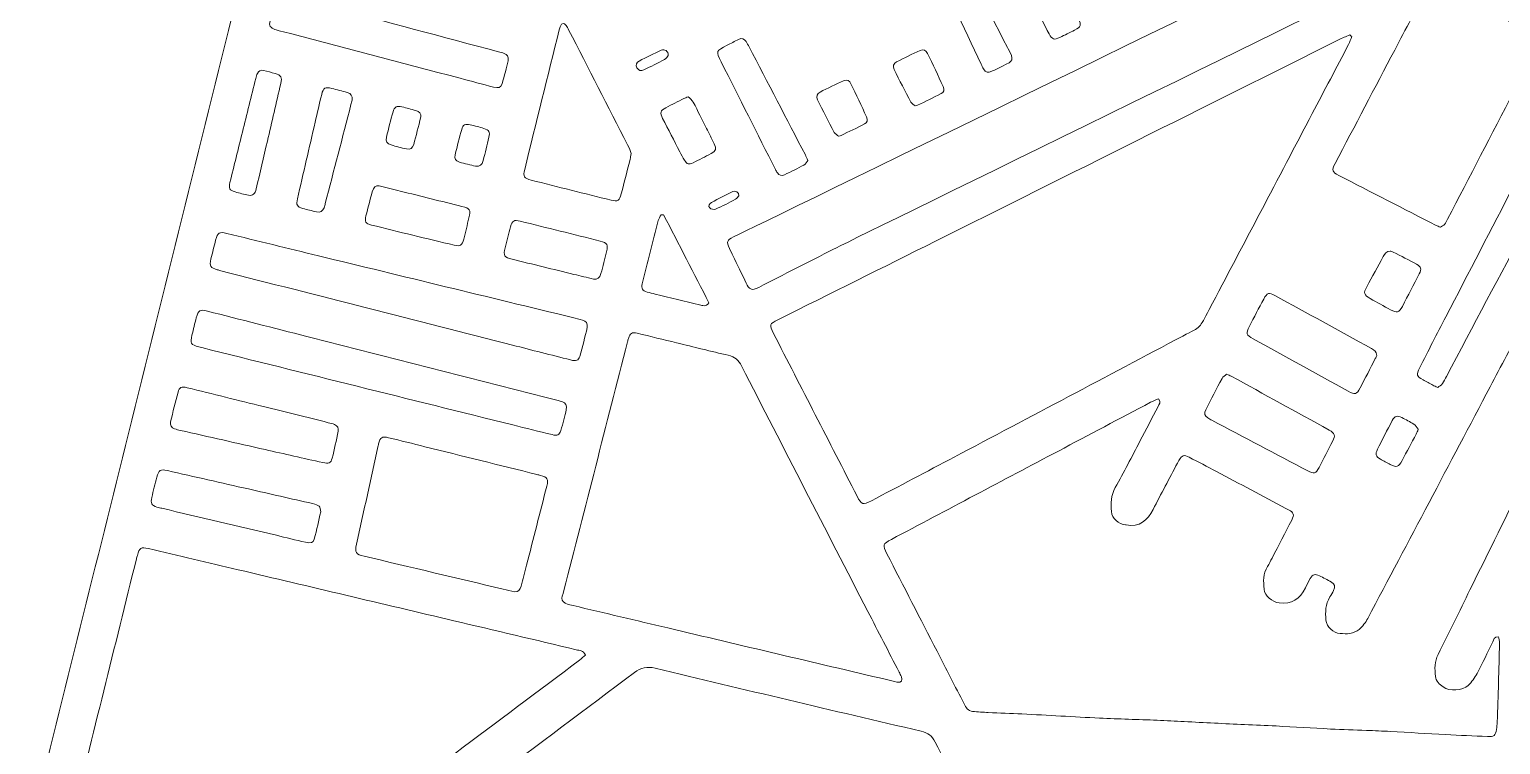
# Model space of a CAD drawing. Header units: centimetres. Extents: x 0 to 122, y -183 to 60.
# Drawn here: x -0.1 to 60.7, y -134.8 to -105.3 of the extents above; entities that cross this region are included whole.
import ezdxf

# ---------------------------------------------------------------- set-up
doc = ezdxf.new("R2010")
doc.units = ezdxf.units.CM
doc.header["$MEASUREMENT"] = 0
doc.layers.add('Layer 1', color=7, linetype='Continuous')

msp = doc.modelspace()

# ---------------------------------------------------------------- linework, layer by layer
at = {"layer": 'Layer 1', "lineweight": 0}
for points, knots in [([(84.744, -182.939), (68.311, -182.738), (51.881, -182.297), (35.448, -182.027), (34.747, -182.015), (34.045, -181.99), (33.344, -181.987), (33.108, -181.986), (32.921, -181.92), (32.773, -181.739), (21.919, -167.674), (11.193, -153.505), (0.347, -139.435), (-0.029, -138.974), (-0.057, -138.5), (0.064, -137.987), (1.37, -132.65), (2.713, -127.322), (4.032, -121.987), (6.97, -110.149), (9.924, -98.314), (12.847, -86.471), (12.95, -86.046), (13.192, -85.783), (13.57, -85.61), (29.662, -78.239), (45.744, -70.841), (61.843, -63.484), (62.255, -63.313), (62.695, -63.297), (63.101, -63.502), (78.911, -71.487), (94.708, -79.499), (110.514, -87.494), (110.875, -87.676), (111.089, -87.943), (111.175, -88.363), (114.742, -105.566), (118.315, -122.768), (121.898, -139.968), (121.98, -140.485), (122.12, -141.101), (121.799, -141.551), (119.046, -144.891), (116.275, -148.215), (113.515, -151.55), (104.903, -161.919), (96.332, -172.324), (87.704, -182.681), (87.512, -182.913), (87.281, -183.007), (86.973, -183), (86.231, -182.982), (85.487, -182.994), (84.744, -182.994), (84.744, -182.976), (84.744, -182.957), (84.744, -182.939)], [0, 0, 0, 0, 1, 1, 1, 2, 2, 2, 3, 3, 3, 4, 4, 4, 5, 5, 5, 6, 6, 6, 7, 7, 7, 8, 8, 8, 9, 9, 9, 10, 10, 10, 11, 11, 11, 12, 12, 12, 13, 13, 13, 14, 14, 14, 15, 15, 15, 16, 16, 16, 17, 17, 17, 18, 18, 18, 19, 19, 19, 19]), ([(31.438, -79.352), (31.332, -79.395), (31.265, -79.42), (31.199, -79.45), (30.655, -79.699), (30.11, -79.947), (29.567, -80.199), (29.235, -80.353), (29.215, -80.414), (29.381, -80.738), (30.521, -82.962), (31.66, -85.185), (32.801, -87.409), (33.843, -89.439), (34.887, -91.468), (35.928, -93.498), (37.774, -97.1), (39.618, -100.703), (41.464, -104.306), (41.667, -104.701), (41.868, -105.096), (42.077, -105.489), (42.203, -105.727), (42.278, -105.749), (42.521, -105.633), (42.726, -105.535), (42.93, -105.435), (43.131, -105.33), (43.391, -105.194), (43.416, -105.13), (43.296, -104.867), (42.952, -104.116), (42.605, -103.367), (42.259, -102.617), (40.624, -99.061), (38.99, -95.506), (37.355, -91.951), (35.586, -88.105), (33.816, -84.259), (32.047, -80.413), (31.917, -80.132), (31.792, -79.848), (31.649, -79.573), (31.602, -79.484), (31.505, -79.42), (31.438, -79.352)], [0, 0, 0, 0, 1, 1, 1, 2, 2, 2, 3, 3, 3, 4, 4, 4, 5, 5, 5, 6, 6, 6, 7, 7, 7, 8, 8, 8, 9, 9, 9, 10, 10, 10, 11, 11, 11, 12, 12, 12, 13, 13, 13, 14, 14, 14, 15, 15, 15, 15]), ([(34.415, -94.709), (34.309, -94.753), (34.233, -94.783), (34.159, -94.817), (33.738, -95.014), (33.731, -95.046), (33.93, -95.465), (34.974, -97.665), (36.016, -99.866), (37.058, -102.067), (37.796, -103.624), (38.531, -105.182), (39.268, -106.74), (39.299, -106.805), (39.327, -106.873), (39.367, -106.933), (39.464, -107.08), (39.54, -107.103), (39.705, -107.03), (39.856, -106.964), (40.004, -106.891), (40.152, -106.819), (40.62, -106.592), (40.625, -106.578), (40.383, -106.103), (40.374, -106.085), (40.363, -106.067), (40.354, -106.049), (38.515, -102.457), (36.676, -98.866), (34.836, -95.275), (34.766, -95.138), (34.697, -94.997), (34.61, -94.87), (34.563, -94.801), (34.477, -94.758), (34.415, -94.709)], [0, 0, 0, 0, 1, 1, 1, 2, 2, 2, 3, 3, 3, 4, 4, 4, 5, 5, 5, 6, 6, 6, 7, 7, 7, 8, 8, 8, 9, 9, 9, 10, 10, 10, 11, 11, 11, 12, 12, 12, 12]), ([(54.308, -103.853), (54.296, -103.822), (54.28, -103.773), (54.258, -103.727), (53.909, -103.012), (53.921, -103.014), (53.567, -102.302), (53.448, -102.062), (53.364, -102.037), (53.124, -102.152), (51.616, -102.873), (30.544, -113.144), (29.038, -113.868), (28.756, -114.004), (28.736, -114.066), (28.871, -114.346), (29.217, -115.062), (29.213, -115.056), (29.554, -115.775), (29.672, -116.023), (29.773, -116.117), (30.079, -115.956), (31.101, -115.418), (32.136, -114.903), (33.166, -114.378), (33.579, -114.166), (53.58, -104.392), (54.078, -104.135), (54.189, -104.078), (54.304, -104.023), (54.308, -103.853)], [0, 0, 0, 0, 1, 1, 1, 2, 2, 2, 3, 3, 3, 4, 4, 4, 5, 5, 5, 6, 6, 6, 7, 7, 7, 8, 8, 8, 9, 9, 9, 10, 10, 10, 10]), ([(58.244, -113.472), (58.303, -113.433), (58.372, -113.403), (58.416, -113.352), (58.468, -113.29), (58.501, -113.211), (58.539, -113.138), (59.449, -111.388), (60.359, -109.637), (61.267, -107.886), (61.591, -107.263), (61.912, -106.638), (62.23, -106.012), (62.346, -105.784), (62.323, -105.717), (62.114, -105.579), (62.071, -105.551), (62.026, -105.525), (61.981, -105.499), (60.759, -104.788), (59.536, -104.078), (58.313, -103.367), (58.26, -103.336), (58.205, -103.307), (58.152, -103.275), (58.016, -103.195), (57.913, -103.245), (57.834, -103.361), (57.787, -103.429), (57.753, -103.505), (57.715, -103.578), (57.261, -104.437), (56.807, -105.295), (56.355, -106.154), (55.532, -107.717), (54.71, -109.28), (53.89, -110.844), (53.745, -111.119), (53.766, -111.188), (54.041, -111.33), (55.38, -112.02), (56.722, -112.707), (58.063, -113.395), (58.117, -113.422), (58.175, -113.443), (58.244, -113.472)], [0, 0, 0, 0, 1, 1, 1, 2, 2, 2, 3, 3, 3, 4, 4, 4, 5, 5, 5, 6, 6, 6, 7, 7, 7, 8, 8, 8, 9, 9, 9, 10, 10, 10, 11, 11, 11, 12, 12, 12, 13, 13, 13, 14, 14, 14, 15, 15, 15, 15]), ([(19.722, -106.596), (19.738, -106.422), (19.676, -106.335), (19.557, -106.291), (19.48, -106.262), (19.399, -106.245), (19.319, -106.224), (17.007, -105.608), (14.696, -104.993), (12.385, -104.378), (11.757, -104.211), (11.129, -104.043), (10.5, -103.881), (10.242, -103.814), (10.167, -103.859), (10.097, -104.115), (10.021, -104.394), (9.949, -104.674), (9.884, -104.955), (9.839, -105.151), (9.892, -105.233), (10.088, -105.305), (10.146, -105.326), (10.207, -105.339), (10.267, -105.355), (12.76, -106.01), (15.253, -106.665), (17.746, -107.321), (18.204, -107.441), (18.662, -107.565), (19.121, -107.684), (19.325, -107.736), (19.424, -107.708), (19.474, -107.544), (19.573, -107.218), (19.648, -106.885), (19.722, -106.596)], [0, 0, 0, 0, 1, 1, 1, 2, 2, 2, 3, 3, 3, 4, 4, 4, 5, 5, 5, 6, 6, 6, 7, 7, 7, 8, 8, 8, 9, 9, 9, 10, 10, 10, 11, 11, 11, 12, 12, 12, 12]), ([(24.809, -110.423), (24.77, -110.327), (24.725, -110.191), (24.66, -110.065), (23.85, -108.484), (23.036, -106.905), (22.223, -105.326), (22.189, -105.262), (22.159, -105.195), (22.116, -105.137), (22.034, -105.027), (21.941, -105.04), (21.883, -105.166), (21.862, -105.212), (21.85, -105.263), (21.838, -105.314), (21.36, -107.238), (20.882, -109.162), (20.406, -111.087), (20.334, -111.378), (20.375, -111.448), (20.675, -111.524), (21.775, -111.804), (22.876, -112.08), (23.978, -112.352), (24.252, -112.42), (24.323, -112.374), (24.397, -112.094), (24.523, -111.615), (24.643, -111.134), (24.765, -110.654), (24.78, -110.594), (24.788, -110.532), (24.809, -110.423)], [0, 0, 0, 0, 1, 1, 1, 2, 2, 2, 3, 3, 3, 4, 4, 4, 5, 5, 5, 6, 6, 6, 7, 7, 7, 8, 8, 8, 9, 9, 9, 10, 10, 10, 11, 11, 11, 11]), ([(32.111, -110.711), (32.066, -110.616), (32.037, -110.55), (32.004, -110.487), (31.228, -108.996), (30.452, -107.506), (29.676, -106.016), (29.638, -105.943), (29.602, -105.868), (29.555, -105.8), (29.476, -105.684), (29.374, -105.64), (29.238, -105.715), (29.084, -105.798), (28.927, -105.875), (28.771, -105.955), (28.308, -106.19), (28.302, -106.197), (28.528, -106.646), (29.273, -108.128), (30.022, -109.609), (30.77, -111.09), (30.794, -111.136), (30.817, -111.183), (30.847, -111.224), (30.924, -111.327), (31.021, -111.367), (31.143, -111.306), (31.411, -111.173), (31.682, -111.046), (31.943, -110.902), (32.015, -110.863), (32.059, -110.773), (32.111, -110.711)], [0, 0, 0, 0, 1, 1, 1, 2, 2, 2, 3, 3, 3, 4, 4, 4, 5, 5, 5, 6, 6, 6, 7, 7, 7, 8, 8, 8, 9, 9, 9, 10, 10, 10, 11, 11, 11, 11]), ([(54.581, -105.601), (54.554, -105.576), (54.527, -105.551), (54.499, -105.526), (54.343, -105.596), (54.185, -105.661), (54.032, -105.738), (48.482, -108.506), (42.934, -111.277), (37.384, -114.045), (35.214, -115.128), (33.043, -116.207), (30.872, -117.288), (30.517, -117.465), (30.505, -117.502), (30.685, -117.852), (31.837, -120.093), (32.989, -122.333), (34.141, -124.574), (34.328, -124.936), (34.375, -124.952), (34.734, -124.763), (35.876, -124.163), (37.016, -123.561), (38.157, -122.958), (41.304, -121.294), (44.452, -119.631), (47.598, -117.965), (48.4, -117.541), (48.253, -117.696), (48.693, -116.862), (50.115, -114.168), (51.531, -111.471), (52.95, -108.776), (53.45, -107.825), (53.951, -106.876), (54.449, -105.924), (54.503, -105.822), (54.538, -105.709), (54.581, -105.601)], [0, 0, 0, 0, 1, 1, 1, 2, 2, 2, 3, 3, 3, 4, 4, 4, 5, 5, 5, 6, 6, 6, 7, 7, 7, 8, 8, 8, 9, 9, 9, 10, 10, 10, 11, 11, 11, 12, 12, 12, 13, 13, 13, 13]), ([(26.341, -106.381), (26.34, -106.203), (26.189, -106.097), (26.049, -106.159), (25.741, -106.296), (25.44, -106.449), (25.141, -106.607), (25.035, -106.663), (24.97, -106.767), (25.047, -106.89), (25.114, -106.995), (25.21, -107.039), (25.336, -106.975), (25.619, -106.83), (25.905, -106.694), (26.184, -106.543), (26.256, -106.503), (26.305, -106.419), (26.341, -106.381)], [0, 0, 0, 0, 1, 1, 1, 2, 2, 2, 3, 3, 3, 4, 4, 4, 5, 5, 5, 6, 6, 6, 6]), ([(36.542, -108.457), (36.602, -108.441), (36.623, -108.439), (36.641, -108.431), (36.966, -108.274), (37.292, -108.122), (37.612, -107.955), (37.723, -107.897), (37.756, -107.785), (37.698, -107.661), (37.483, -107.204), (37.272, -106.745), (37.051, -106.291), (36.993, -106.172), (36.89, -106.099), (36.746, -106.168), (36.421, -106.324), (36.094, -106.476), (35.774, -106.641), (35.652, -106.705), (35.601, -106.821), (35.669, -106.957), (35.897, -107.408), (36.123, -107.859), (36.361, -108.304), (36.399, -108.375), (36.493, -108.417), (36.542, -108.457)], [0, 0, 0, 0, 1, 1, 1, 2, 2, 2, 3, 3, 3, 4, 4, 4, 5, 5, 5, 6, 6, 6, 7, 7, 7, 8, 8, 8, 9, 9, 9, 9]), ([(8.998, -112.152), (9.18, -112.17), (9.259, -112.107), (9.314, -111.88), (9.47, -111.227), (9.621, -110.573), (9.774, -109.92), (9.959, -109.125), (10.144, -108.331), (10.327, -107.536), (10.388, -107.273), (10.347, -107.199), (10.097, -107.123), (9.939, -107.076), (9.778, -107.041), (9.618, -106.997), (9.497, -106.964), (9.415, -107.019), (9.363, -107.117), (9.329, -107.18), (9.315, -107.253), (9.298, -107.323), (9.112, -108.064), (8.928, -108.806), (8.743, -109.548), (8.571, -110.239), (8.398, -110.93), (8.229, -111.622), (8.168, -111.87), (8.207, -111.944), (8.44, -112.013), (8.628, -112.068), (8.82, -112.108), (8.998, -112.152)], [0, 0, 0, 0, 1, 1, 1, 2, 2, 2, 3, 3, 3, 4, 4, 4, 5, 5, 5, 6, 6, 6, 7, 7, 7, 8, 8, 8, 9, 9, 9, 10, 10, 10, 11, 11, 11, 11]), ([(33.379, -109.708), (33.438, -109.693), (33.46, -109.691), (33.478, -109.682), (33.802, -109.525), (34.129, -109.373), (34.448, -109.207), (34.56, -109.149), (34.592, -109.036), (34.534, -108.913), (34.32, -108.456), (34.109, -107.997), (33.888, -107.543), (33.83, -107.424), (33.727, -107.351), (33.582, -107.42), (33.257, -107.575), (32.931, -107.728), (32.611, -107.893), (32.489, -107.956), (32.437, -108.073), (32.506, -108.209), (32.733, -108.659), (32.96, -109.111), (33.198, -109.556), (33.236, -109.627), (33.33, -109.669), (33.379, -109.708)], [0, 0, 0, 0, 1, 1, 1, 2, 2, 2, 3, 3, 3, 4, 4, 4, 5, 5, 5, 6, 6, 6, 7, 7, 7, 8, 8, 8, 9, 9, 9, 9]), ([(13.277, -108.22), (13.289, -108.04), (13.243, -107.963), (13.065, -107.907), (12.858, -107.842), (12.647, -107.791), (12.437, -107.74), (12.157, -107.671), (12.088, -107.709), (12.019, -107.988), (11.924, -108.369), (11.837, -108.751), (11.748, -109.133), (11.503, -110.19), (11.257, -111.246), (11.015, -112.303), (10.959, -112.547), (11.002, -112.624), (11.233, -112.692), (11.421, -112.748), (11.613, -112.789), (11.803, -112.838), (11.961, -112.878), (12.063, -112.809), (12.12, -112.666), (12.143, -112.609), (12.153, -112.547), (12.168, -112.487), (12.522, -111.128), (12.875, -109.768), (13.228, -108.409), (13.246, -108.339), (13.264, -108.269), (13.277, -108.22)], [0, 0, 0, 0, 1, 1, 1, 2, 2, 2, 3, 3, 3, 4, 4, 4, 5, 5, 5, 6, 6, 6, 7, 7, 7, 8, 8, 8, 9, 9, 9, 10, 10, 10, 11, 11, 11, 11]), ([(27.166, -108.08), (27.082, -108.114), (27.033, -108.131), (26.987, -108.154), (26.739, -108.279), (26.489, -108.402), (26.244, -108.534), (26.005, -108.662), (25.984, -108.736), (26.107, -108.977), (26.342, -109.436), (26.578, -109.894), (26.815, -110.352), (26.876, -110.472), (26.935, -110.592), (27.007, -110.706), (27.113, -110.873), (27.187, -110.894), (27.366, -110.807), (27.616, -110.685), (27.865, -110.56), (28.109, -110.427), (28.313, -110.315), (28.336, -110.235), (28.236, -110.025), (28.134, -109.811), (28.023, -109.602), (27.917, -109.39), (27.736, -109.03), (27.562, -108.667), (27.374, -108.312), (27.325, -108.221), (27.233, -108.153), (27.166, -108.08)], [0, 0, 0, 0, 1, 1, 1, 2, 2, 2, 3, 3, 3, 4, 4, 4, 5, 5, 5, 6, 6, 6, 7, 7, 7, 8, 8, 8, 9, 9, 9, 10, 10, 10, 11, 11, 11, 11]), ([(16.119, -108.915), (16.133, -108.783), (16.049, -108.692), (15.904, -108.651), (15.716, -108.597), (15.527, -108.547), (15.337, -108.503), (15.114, -108.451), (15.026, -108.493), (14.966, -108.704), (14.868, -109.051), (14.778, -109.401), (14.697, -109.752), (14.654, -109.938), (14.703, -110.016), (14.891, -110.074), (15.097, -110.139), (15.307, -110.192), (15.518, -110.237), (15.68, -110.271), (15.772, -110.219), (15.82, -110.051), (15.926, -109.685), (16.015, -109.314), (16.119, -108.915)], [0, 0, 0, 0, 1, 1, 1, 2, 2, 2, 3, 3, 3, 4, 4, 4, 5, 5, 5, 6, 6, 6, 7, 7, 7, 8, 8, 8, 8]), ([(18.376, -110.95), (18.563, -110.968), (18.639, -110.915), (18.693, -110.713), (18.778, -110.395), (18.855, -110.075), (18.93, -109.755), (18.981, -109.535), (18.934, -109.454), (18.72, -109.39), (18.534, -109.334), (18.344, -109.287), (18.154, -109.243), (17.952, -109.197), (17.857, -109.24), (17.803, -109.431), (17.704, -109.776), (17.616, -110.126), (17.535, -110.476), (17.495, -110.647), (17.544, -110.729), (17.71, -110.78), (17.936, -110.848), (18.168, -110.898), (18.376, -110.95)], [0, 0, 0, 0, 1, 1, 1, 2, 2, 2, 3, 3, 3, 4, 4, 4, 5, 5, 5, 6, 6, 6, 7, 7, 7, 8, 8, 8, 8]), ([(14.4, -111.761), (14.244, -111.745), (14.167, -111.803), (14.108, -112.011), (14.016, -112.338), (13.931, -112.668), (13.849, -112.998), (13.79, -113.237), (13.833, -113.32), (14.075, -113.38), (15.213, -113.662), (16.353, -113.94), (17.494, -114.213), (17.744, -114.273), (17.818, -114.221), (17.888, -113.957), (17.964, -113.668), (18.032, -113.377), (18.103, -113.087), (18.184, -112.752), (18.151, -112.696), (17.815, -112.612), (16.966, -112.4), (16.117, -112.19), (15.268, -111.979), (14.978, -111.906), (14.689, -111.833), (14.4, -111.761)], [0, 0, 0, 0, 1, 1, 1, 2, 2, 2, 3, 3, 3, 4, 4, 4, 5, 5, 5, 6, 6, 6, 7, 7, 7, 8, 8, 8, 9, 9, 9, 9]), ([(58.133, -120.085), (58.195, -120.037), (58.277, -119.994), (58.329, -119.927), (58.398, -119.839), (58.444, -119.732), (58.497, -119.632), (59.602, -117.544), (60.706, -115.456), (61.809, -113.368), (62.035, -112.939), (62.262, -112.51), (62.482, -112.078), (62.58, -111.886), (62.554, -111.801), (62.374, -111.696), (62.231, -111.613), (62.081, -111.545), (61.933, -111.471), (61.547, -111.279), (61.52, -111.288), (61.321, -111.674), (61.312, -111.692), (61.301, -111.71), (61.292, -111.728), (60.351, -113.541), (59.41, -115.353), (58.469, -117.166), (58.104, -117.871), (57.74, -118.577), (57.377, -119.283), (57.237, -119.555), (57.259, -119.622), (57.527, -119.774), (57.662, -119.85), (57.799, -119.921), (57.935, -119.993), (57.99, -120.022), (58.047, -120.045), (58.133, -120.085)], [0, 0, 0, 0, 1, 1, 1, 2, 2, 2, 3, 3, 3, 4, 4, 4, 5, 5, 5, 6, 6, 6, 7, 7, 7, 8, 8, 8, 9, 9, 9, 10, 10, 10, 11, 11, 11, 12, 12, 12, 13, 13, 13, 13]), ([(29.259, -112.168), (29.257, -112.021), (29.124, -111.939), (29.001, -111.997), (28.706, -112.136), (28.416, -112.289), (28.13, -112.448), (28.051, -112.492), (27.971, -112.589), (28.054, -112.674), (28.102, -112.724), (28.23, -112.75), (28.295, -112.722), (28.576, -112.6), (28.849, -112.459), (29.119, -112.314), (29.184, -112.279), (29.227, -112.203), (29.259, -112.168)], [0, 0, 0, 0, 1, 1, 1, 2, 2, 2, 3, 3, 3, 4, 4, 4, 5, 5, 5, 6, 6, 6, 6]), ([(26.149, -112.961), (26.112, -112.962), (26.076, -112.962), (26.039, -112.963), (26.001, -113.039), (25.949, -113.112), (25.928, -113.193), (25.704, -114.063), (25.482, -114.934), (25.265, -115.805), (25.215, -116.006), (25.267, -116.087), (25.466, -116.148), (25.574, -116.182), (25.686, -116.201), (25.797, -116.228), (26.408, -116.377), (27.019, -116.528), (27.632, -116.672), (27.753, -116.701), (27.889, -116.778), (28.022, -116.596), (27.402, -115.392), (26.775, -114.176), (26.149, -112.961)], [0, 0, 0, 0, 1, 1, 1, 2, 2, 2, 3, 3, 3, 4, 4, 4, 5, 5, 5, 6, 6, 6, 7, 7, 7, 8, 8, 8, 8]), ([(22.994, -117.617), (23.013, -117.429), (22.936, -117.345), (22.801, -117.307), (22.663, -117.267), (22.522, -117.232), (22.382, -117.198), (18.884, -116.349), (15.386, -115.501), (11.888, -114.651), (10.625, -114.344), (9.363, -114.033), (8.1, -113.727), (7.784, -113.65), (7.719, -113.69), (7.638, -114), (7.571, -114.26), (7.507, -114.52), (7.445, -114.782), (7.374, -115.082), (7.41, -115.142), (7.701, -115.224), (7.751, -115.238), (7.8, -115.253), (7.85, -115.266), (11.868, -116.29), (15.886, -117.315), (19.903, -118.339), (20.703, -118.543), (21.502, -118.747), (22.302, -118.949), (22.529, -119.006), (22.629, -118.978), (22.679, -118.807), (22.798, -118.401), (22.897, -117.99), (22.994, -117.617)], [0, 0, 0, 0, 1, 1, 1, 2, 2, 2, 3, 3, 3, 4, 4, 4, 5, 5, 5, 6, 6, 6, 7, 7, 7, 8, 8, 8, 9, 9, 9, 10, 10, 10, 11, 11, 11, 12, 12, 12, 12]), ([(23.246, -115.61), (23.421, -115.629), (23.503, -115.575), (23.557, -115.38), (23.641, -115.082), (23.717, -114.782), (23.79, -114.482), (23.861, -114.19), (23.819, -114.116), (23.523, -114.042), (22.424, -113.765), (21.324, -113.492), (20.224, -113.22), (19.963, -113.155), (19.892, -113.195), (19.822, -113.45), (19.742, -113.738), (19.671, -114.029), (19.599, -114.319), (19.517, -114.648), (19.552, -114.708), (19.89, -114.792), (20.74, -115.002), (21.591, -115.208), (22.442, -115.416), (22.712, -115.482), (22.983, -115.546), (23.246, -115.61)], [0, 0, 0, 0, 1, 1, 1, 2, 2, 2, 3, 3, 3, 4, 4, 4, 5, 5, 5, 6, 6, 6, 7, 7, 7, 8, 8, 8, 9, 9, 9, 9]), ([(56.172, -114.452), (56.003, -114.463), (55.944, -114.574), (55.884, -114.683), (55.656, -115.098), (55.428, -115.512), (55.202, -115.928), (55.057, -116.193), (55.075, -116.261), (55.346, -116.416), (55.623, -116.575), (55.903, -116.727), (56.184, -116.878), (56.456, -117.024), (56.528, -117.006), (56.671, -116.737), (56.907, -116.292), (57.138, -115.844), (57.367, -115.395), (57.474, -115.186), (57.455, -115.105), (57.253, -114.994), (56.938, -114.821), (56.616, -114.66), (56.295, -114.496), (56.251, -114.473), (56.2, -114.462), (56.172, -114.452)], [0, 0, 0, 0, 1, 1, 1, 2, 2, 2, 3, 3, 3, 4, 4, 4, 5, 5, 5, 6, 6, 6, 7, 7, 7, 8, 8, 8, 9, 9, 9, 9]), ([(55.611, -118.766), (55.606, -118.607), (55.503, -118.542), (55.391, -118.48), (54.063, -117.749), (52.735, -117.016), (51.405, -116.286), (51.159, -116.151), (51.082, -116.177), (50.943, -116.437), (50.743, -116.81), (50.547, -117.185), (50.352, -117.561), (50.199, -117.858), (50.214, -117.915), (50.503, -118.075), (51.812, -118.798), (53.123, -119.519), (54.434, -120.239), (54.712, -120.392), (54.778, -120.377), (54.924, -120.106), (55.14, -119.706), (55.345, -119.301), (55.554, -118.897), (55.577, -118.852), (55.595, -118.803), (55.611, -118.766)], [0, 0, 0, 0, 1, 1, 1, 2, 2, 2, 3, 3, 3, 4, 4, 4, 5, 5, 5, 6, 6, 6, 7, 7, 7, 8, 8, 8, 9, 9, 9, 9]), ([(22.126, -121.01), (22.161, -120.817), (22.094, -120.725), (21.963, -120.674), (21.906, -120.652), (21.844, -120.64), (21.784, -120.624), (18.325, -119.743), (14.866, -118.862), (11.407, -117.981), (10.037, -117.632), (8.668, -117.282), (7.298, -116.934), (6.984, -116.854), (6.92, -116.894), (6.838, -117.207), (6.776, -117.447), (6.717, -117.688), (6.658, -117.929), (6.577, -118.263), (6.613, -118.325), (6.94, -118.412), (6.98, -118.423), (7.021, -118.43), (7.061, -118.44), (11.346, -119.505), (15.632, -120.57), (19.917, -121.635), (20.458, -121.77), (20.998, -121.906), (21.54, -122.035), (21.762, -122.089), (21.842, -122.054), (21.9, -121.863), (21.99, -121.567), (22.059, -121.264), (22.126, -121.01)], [0, 0, 0, 0, 1, 1, 1, 2, 2, 2, 3, 3, 3, 4, 4, 4, 5, 5, 5, 6, 6, 6, 7, 7, 7, 8, 8, 8, 9, 9, 9, 10, 10, 10, 11, 11, 11, 12, 12, 12, 12]), ([(60.642, -130.376), (60.457, -130.38), (60.448, -130.503), (60.405, -130.589), (60.189, -131.024), (59.986, -131.466), (59.759, -131.894), (59.664, -132.074), (59.538, -132.245), (59.396, -132.389), (59.176, -132.611), (58.606, -132.637), (58.354, -132.453), (58.203, -132.342), (58.052, -132.212), (58.035, -132.014), (58.008, -131.707), (57.996, -131.402), (58.145, -131.106), (58.594, -130.222), (59.026, -129.33), (59.465, -128.441), (61.011, -125.31), (62.557, -122.18), (64.102, -119.05), (64.255, -118.74), (64.241, -118.681), (63.959, -118.49), (63.473, -118.158), (62.983, -117.832), (62.494, -117.504), (62.366, -117.417), (62.242, -117.323), (62.11, -117.243), (61.938, -117.139), (61.859, -117.159), (61.748, -117.322), (61.708, -117.381), (61.676, -117.447), (61.642, -117.511), (61.194, -118.36), (60.747, -119.21), (60.298, -120.06), (58.615, -123.247), (56.932, -126.435), (55.244, -129.62), (55.154, -129.79), (55.028, -129.951), (54.886, -130.08), (54.788, -130.168), (54.636, -130.213), (54.501, -130.241), (54.373, -130.267), (54.234, -130.254), (54.1, -130.245), (53.815, -130.225), (53.538, -129.973), (53.515, -129.695), (53.488, -129.364), (53.482, -129.032), (53.681, -128.737), (53.739, -128.652), (53.785, -128.558), (53.828, -128.465), (53.904, -128.301), (53.888, -128.218), (53.738, -128.125), (53.58, -128.028), (53.412, -127.946), (53.245, -127.864), (53.054, -127.77), (52.976, -127.793), (52.866, -127.98), (52.792, -128.104), (52.733, -128.237), (52.667, -128.365), (52.437, -128.809), (52.109, -129.066), (51.574, -128.984), (51.301, -128.942), (50.98, -128.691), (50.956, -128.417), (50.929, -128.099), (50.911, -127.776), (51.099, -127.485), (51.171, -127.373), (51.225, -127.249), (51.287, -127.129), (51.559, -126.607), (51.833, -126.086), (52.101, -125.562), (52.215, -125.339), (52.188, -125.264), (51.972, -125.136), (51.936, -125.115), (51.899, -125.098), (51.862, -125.078), (50.905, -124.571), (49.947, -124.063), (48.989, -123.556), (48.615, -123.358), (48.241, -123.161), (47.864, -122.969), (47.639, -122.855), (47.567, -122.88), (47.438, -123.097), (47.417, -123.132), (47.4, -123.17), (47.381, -123.207), (47.044, -123.846), (46.7, -124.483), (46.373, -125.127), (46.138, -125.588), (45.807, -125.855), (45.264, -125.764), (45.254, -125.762), (45.243, -125.764), (45.233, -125.763), (44.958, -125.742), (44.67, -125.488), (44.647, -125.212), (44.618, -124.871), (44.63, -124.54), (44.809, -124.221), (45.163, -123.591), (45.491, -122.946), (45.829, -122.307), (46.079, -121.832), (46.33, -121.357), (46.576, -120.879), (46.624, -120.787), (46.712, -120.689), (46.59, -120.55), (46.483, -120.599), (46.37, -120.644), (46.264, -120.7), (44.994, -121.37), (43.726, -122.041), (42.458, -122.712), (40.158, -123.927), (37.858, -125.143), (35.559, -126.359), (35.196, -126.551), (35.185, -126.587), (35.374, -126.954), (36.063, -128.295), (36.753, -129.635), (37.443, -130.976), (37.816, -131.702), (38.19, -132.427), (38.564, -133.152), (38.641, -133.302), (38.721, -133.448), (38.916, -133.462), (39.132, -133.478), (39.347, -133.5), (39.563, -133.509), (40.026, -133.531), (40.49, -133.541), (40.953, -133.565), (42.023, -133.621), (43.093, -133.688), (44.163, -133.739), (44.956, -133.777), (45.75, -133.796), (46.543, -133.827), (46.914, -133.841), (47.284, -133.863), (47.654, -133.882), (48.488, -133.924), (49.322, -133.967), (50.155, -134.007), (50.587, -134.028), (51.02, -134.042), (51.452, -134.064), (52.203, -134.104), (52.954, -134.151), (53.705, -134.189), (54.199, -134.213), (54.694, -134.224), (55.188, -134.244), (55.518, -134.257), (55.847, -134.273), (56.177, -134.291), (56.938, -134.333), (57.699, -134.379), (58.46, -134.419), (59.036, -134.45), (59.613, -134.472), (60.19, -134.5), (60.456, -134.513), (60.524, -134.462), (60.559, -134.206), (60.572, -134.104), (60.592, -134.001), (60.595, -133.899), (60.628, -132.815), (60.659, -131.732), (60.687, -130.649), (60.689, -130.556), (60.657, -130.463), (60.642, -130.376)], [0, 0, 0, 0, 1, 1, 1, 2, 2, 2, 3, 3, 3, 4, 4, 4, 5, 5, 5, 6, 6, 6, 7, 7, 7, 8, 8, 8, 9, 9, 9, 10, 10, 10, 11, 11, 11, 12, 12, 12, 13, 13, 13, 14, 14, 14, 15, 15, 15, 16, 16, 16, 17, 17, 17, 18, 18, 18, 19, 19, 19, 20, 20, 20, 21, 21, 21, 22, 22, 22, 23, 23, 23, 24, 24, 24, 25, 25, 25, 26, 26, 26, 27, 27, 27, 28, 28, 28, 29, 29, 29, 30, 30, 30, 31, 31, 31, 32, 32, 32, 33, 33, 33, 34, 34, 34, 35, 35, 35, 36, 36, 36, 37, 37, 37, 38, 38, 38, 39, 39, 39, 40, 40, 40, 41, 41, 41, 42, 42, 42, 43, 43, 43, 44, 44, 44, 45, 45, 45, 46, 46, 46, 47, 47, 47, 48, 48, 48, 49, 49, 49, 50, 50, 50, 51, 51, 51, 52, 52, 52, 53, 53, 53, 54, 54, 54, 55, 55, 55, 56, 56, 56, 57, 57, 57, 58, 58, 58, 59, 59, 59, 60, 60, 60, 61, 61, 61, 62, 62, 62, 63, 63, 63, 64, 64, 64, 65, 65, 65, 66, 66, 66, 67, 67, 67, 67]), ([(35.789, -132.257), (35.974, -132.269), (36.032, -132.193), (35.971, -132.033), (35.945, -131.965), (35.909, -131.902), (35.876, -131.838), (35.445, -131.003), (35.014, -130.169), (34.584, -129.333), (32.844, -125.956), (31.104, -122.579), (29.37, -119.2), (29.247, -118.961), (29.088, -118.815), (28.82, -118.755), (28.106, -118.596), (27.396, -118.416), (26.684, -118.243), (26.143, -118.112), (25.602, -117.978), (25.06, -117.849), (24.84, -117.797), (24.761, -117.846), (24.69, -118.059), (24.673, -118.108), (24.666, -118.159), (24.653, -118.209), (23.778, -121.63), (22.902, -125.05), (22.026, -128.47), (21.932, -128.838), (21.793, -128.951), (22.406, -129.094), (23.712, -129.397), (25.015, -129.709), (26.32, -130.017), (29.331, -130.728), (32.343, -131.438), (35.354, -132.149), (35.504, -132.184), (35.654, -132.223), (35.789, -132.257)], [0, 0, 0, 0, 1, 1, 1, 2, 2, 2, 3, 3, 3, 4, 4, 4, 5, 5, 5, 6, 6, 6, 7, 7, 7, 8, 8, 8, 9, 9, 9, 10, 10, 10, 11, 11, 11, 12, 12, 12, 13, 13, 13, 14, 14, 14, 14]), ([(49.41, -119.535), (49.347, -119.595), (49.262, -119.645), (49.222, -119.718), (48.99, -120.144), (48.764, -120.573), (48.545, -121.006), (48.464, -121.166), (48.495, -121.246), (48.64, -121.347), (48.691, -121.382), (48.748, -121.409), (48.802, -121.438), (50.124, -122.136), (51.445, -122.835), (52.767, -123.531), (53.022, -123.665), (53.093, -123.643), (53.229, -123.386), (53.418, -123.03), (53.601, -122.672), (53.784, -122.314), (53.913, -122.063), (53.894, -121.983), (53.641, -121.843), (52.297, -121.1), (50.95, -120.362), (49.604, -119.623), (49.55, -119.593), (49.493, -119.572), (49.41, -119.535)], [0, 0, 0, 0, 1, 1, 1, 2, 2, 2, 3, 3, 3, 4, 4, 4, 5, 5, 5, 6, 6, 6, 7, 7, 7, 8, 8, 8, 9, 9, 9, 10, 10, 10, 10]), ([(12.703, -121.894), (12.728, -121.763), (12.669, -121.67), (12.555, -121.619), (12.471, -121.582), (12.379, -121.562), (12.289, -121.54), (11.398, -121.319), (10.508, -121.099), (9.617, -120.878), (8.566, -120.618), (7.516, -120.356), (6.465, -120.098), (6.225, -120.039), (6.139, -120.072), (6.084, -120.274), (5.972, -120.682), (5.876, -121.094), (5.777, -121.505), (5.742, -121.649), (5.808, -121.747), (5.942, -121.795), (6.019, -121.823), (6.1, -121.839), (6.181, -121.858), (7.347, -122.122), (8.513, -122.386), (9.68, -122.65), (10.474, -122.83), (11.268, -123.01), (12.063, -123.188), (12.305, -123.242), (12.403, -123.206), (12.452, -123.012), (12.546, -122.642), (12.62, -122.267), (12.703, -121.894)], [0, 0, 0, 0, 1, 1, 1, 2, 2, 2, 3, 3, 3, 4, 4, 4, 5, 5, 5, 6, 6, 6, 7, 7, 7, 8, 8, 8, 9, 9, 9, 10, 10, 10, 11, 11, 11, 12, 12, 12, 12]), ([(57.33, -121.81), (57.271, -121.743), (57.218, -121.652), (57.14, -121.601), (56.985, -121.5), (56.818, -121.416), (56.652, -121.333), (56.448, -121.23), (56.363, -121.251), (56.253, -121.456), (56.043, -121.847), (55.84, -122.242), (55.642, -122.639), (55.539, -122.843), (55.565, -122.924), (55.762, -123.045), (55.894, -123.125), (56.033, -123.195), (56.171, -123.264), (56.442, -123.4), (56.509, -123.38), (56.66, -123.105), (56.857, -122.742), (57.048, -122.376), (57.241, -122.011), (57.269, -121.957), (57.291, -121.899), (57.33, -121.81)], [0, 0, 0, 0, 1, 1, 1, 2, 2, 2, 3, 3, 3, 4, 4, 4, 5, 5, 5, 6, 6, 6, 7, 7, 7, 8, 8, 8, 9, 9, 9, 9]), ([(19.995, -128.519), (20.139, -128.531), (20.222, -128.437), (20.261, -128.294), (20.338, -128.005), (20.411, -127.715), (20.485, -127.425), (20.763, -126.335), (21.043, -125.246), (21.32, -124.156), (21.395, -123.862), (21.353, -123.795), (21.059, -123.715), (21.01, -123.701), (20.959, -123.691), (20.909, -123.678), (19.368, -123.296), (17.828, -122.913), (16.287, -122.531), (15.786, -122.407), (15.286, -122.282), (14.785, -122.162), (14.51, -122.096), (14.443, -122.141), (14.37, -122.419), (14.365, -122.439), (14.359, -122.459), (14.355, -122.479), (14.056, -123.839), (13.756, -125.2), (13.459, -126.561), (13.383, -126.911), (13.424, -126.97), (13.774, -127.053), (15.69, -127.507), (17.606, -127.96), (19.522, -128.413), (19.672, -128.449), (19.823, -128.481), (19.995, -128.519)], [0, 0, 0, 0, 1, 1, 1, 2, 2, 2, 3, 3, 3, 4, 4, 4, 5, 5, 5, 6, 6, 6, 7, 7, 7, 8, 8, 8, 9, 9, 9, 10, 10, 10, 11, 11, 11, 12, 12, 12, 13, 13, 13, 13]), ([(11.977, -125.225), (11.976, -125.003), (11.907, -124.94), (11.646, -124.88), (10.762, -124.679), (9.877, -124.479), (8.993, -124.278), (7.877, -124.025), (6.761, -123.772), (5.645, -123.521), (5.347, -123.454), (5.289, -123.49), (5.21, -123.79), (5.136, -124.069), (5.064, -124.349), (4.998, -124.63), (4.94, -124.875), (4.984, -124.951), (5.211, -125.023), (5.279, -125.045), (5.35, -125.059), (5.42, -125.076), (6.995, -125.448), (8.57, -125.819), (10.145, -126.191), (10.546, -126.286), (10.946, -126.385), (11.348, -126.478), (11.561, -126.528), (11.668, -126.502), (11.71, -126.35), (11.816, -125.963), (11.897, -125.568), (11.977, -125.225)], [0, 0, 0, 0, 1, 1, 1, 2, 2, 2, 3, 3, 3, 4, 4, 4, 5, 5, 5, 6, 6, 6, 7, 7, 7, 8, 8, 8, 9, 9, 9, 10, 10, 10, 11, 11, 11, 11]), ([(22.916, -131.137), (22.837, -130.929), (22.667, -130.948), (22.537, -130.917), (20.852, -130.514), (19.165, -130.118), (17.478, -129.719), (14.507, -129.017), (11.536, -128.313), (8.564, -127.611), (7.33, -127.319), (6.095, -127.027), (4.86, -126.737), (4.548, -126.664), (4.488, -126.705), (4.403, -127.02), (4.39, -127.07), (4.375, -127.119), (4.362, -127.169), (3.464, -130.798), (2.567, -134.426), (1.662, -138.053), (1.599, -138.308), (1.633, -138.502), (1.794, -138.711), (3.031, -140.314), (4.257, -141.923), (5.488, -143.531), (5.55, -143.613), (5.612, -143.696), (5.681, -143.772), (5.778, -143.88), (5.889, -143.899), (6.009, -143.806), (6.058, -143.768), (6.109, -143.733), (6.159, -143.695), (8.242, -142.138), (10.326, -140.58), (12.409, -139.022), (15.833, -136.463), (19.256, -133.904), (22.678, -131.343), (22.765, -131.279), (22.842, -131.201), (22.916, -131.137)], [0, 0, 0, 0, 1, 1, 1, 2, 2, 2, 3, 3, 3, 4, 4, 4, 5, 5, 5, 6, 6, 6, 7, 7, 7, 8, 8, 8, 9, 9, 9, 10, 10, 10, 11, 11, 11, 12, 12, 12, 13, 13, 13, 14, 14, 14, 15, 15, 15, 15]), ([(42.621, -139.711), (42.621, -139.709), (42.621, -139.708), (42.621, -139.706), (42.518, -139.706), (42.415, -139.703), (42.312, -139.707), (42.045, -139.716), (41.992, -139.796), (42.106, -140.028), (42.234, -140.288), (42.359, -140.55), (42.509, -140.796), (42.694, -141.102), (42.676, -141.431), (42.651, -141.76), (42.634, -141.982), (42.367, -142.243), (42.144, -142.294), (41.67, -142.404), (41.319, -142.264), (41.052, -141.855), (41.001, -141.778), (40.958, -141.695), (40.915, -141.612), (39.731, -139.318), (38.544, -137.025), (37.368, -134.727), (37.238, -134.472), (37.063, -134.345), (36.788, -134.28), (33.121, -133.421), (29.456, -132.557), (25.794, -131.678), (25.458, -131.598), (25.216, -131.647), (24.941, -131.853), (20.945, -134.855), (16.941, -137.846), (12.939, -140.839), (11.053, -142.249), (9.167, -143.658), (7.281, -145.068), (6.891, -145.36), (6.891, -145.367), (7.179, -145.742), (7.783, -146.528), (8.387, -147.315), (8.99, -148.102), (9.644, -148.954), (10.298, -149.806), (10.947, -150.662), (11.086, -150.845), (11.245, -150.974), (11.483, -150.983), (12.256, -151.01), (13.029, -151.041), (13.801, -151.068), (14.337, -151.087), (14.873, -151.1), (15.409, -151.12), (15.79, -151.135), (16.17, -151.156), (16.551, -151.175), (17.385, -151.216), (18.219, -151.262), (19.053, -151.298), (19.609, -151.323), (20.166, -151.335), (20.722, -151.353), (21.073, -151.365), (21.423, -151.375), (21.773, -151.393), (22.648, -151.436), (23.522, -151.487), (24.397, -151.525), (24.912, -151.548), (25.428, -151.552), (25.943, -151.569), (26.314, -151.581), (26.684, -151.602), (27.055, -151.62), (27.93, -151.662), (28.805, -151.708), (29.68, -151.747), (30.205, -151.77), (30.73, -151.781), (31.255, -151.801), (31.636, -151.816), (32.017, -151.834), (32.398, -151.853), (33.231, -151.894), (34.065, -151.941), (34.898, -151.978), (35.444, -152.002), (35.991, -152.012), (36.537, -152.03), (36.897, -152.042), (37.258, -152.054), (37.619, -152.071), (38.236, -152.099), (38.853, -152.133), (39.47, -152.161), (39.893, -152.18), (40.316, -152.19), (40.738, -152.211), (41.201, -152.234), (41.663, -152.268), (42.126, -152.292), (42.548, -152.313), (42.97, -152.333), (43.393, -152.34), (43.652, -152.345), (43.731, -152.266), (43.741, -152.018), (43.771, -151.327), (43.797, -150.636), (43.823, -149.945), (43.856, -149.038), (43.891, -148.131), (43.92, -147.223), (43.952, -146.222), (43.978, -145.221), (44.005, -144.22), (44.025, -143.467), (44.042, -142.714), (44.06, -141.96), (44.062, -141.909), (44.071, -141.858), (44.073, -141.806), (44.096, -141.218), (44.124, -140.631), (44.138, -140.043), (44.144, -139.836), (44.068, -139.768), (43.857, -139.758), (43.445, -139.739), (43.033, -139.726), (42.621, -139.711)], [0, 0, 0, 0, 1, 1, 1, 2, 2, 2, 3, 3, 3, 4, 4, 4, 5, 5, 5, 6, 6, 6, 7, 7, 7, 8, 8, 8, 9, 9, 9, 10, 10, 10, 11, 11, 11, 12, 12, 12, 13, 13, 13, 14, 14, 14, 15, 15, 15, 16, 16, 16, 17, 17, 17, 18, 18, 18, 19, 19, 19, 20, 20, 20, 21, 21, 21, 22, 22, 22, 23, 23, 23, 24, 24, 24, 25, 25, 25, 26, 26, 26, 27, 27, 27, 28, 28, 28, 29, 29, 29, 30, 30, 30, 31, 31, 31, 32, 32, 32, 33, 33, 33, 34, 34, 34, 35, 35, 35, 36, 36, 36, 37, 37, 37, 38, 38, 38, 39, 39, 39, 40, 40, 40, 41, 41, 41, 42, 42, 42, 43, 43, 43, 44, 44, 44, 45, 45, 45, 46, 46, 46, 46])]:
    msp.add_open_spline(points, degree=3, knots=knots, dxfattribs=at)

doc.saveas('drawing.dxf')
